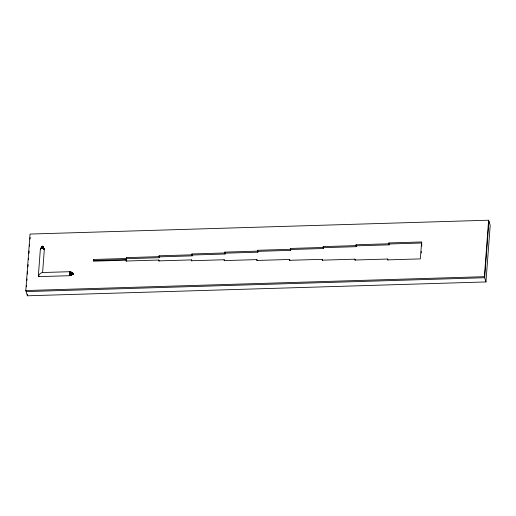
<?xml version="1.0" encoding="UTF-8"?>
<svg xmlns="http://www.w3.org/2000/svg" width="516" height="516" viewBox="0 0 516 516"><rect width="100%" height="100%" fill="white"/><g stroke="black" fill="none" stroke-linecap="round" stroke-linejoin="round"><path stroke-width="0.77" d="M44.324 249.112L42.564 248.138L42.596 246.235L44.337 249.389L42.615 272.371M69.589 273.119C68.996 267.991 78.535 278.653 69.879 271.7L42.106 272.538L40.132 273.532L38.345 276.008L38.797 276.628L69.976 275.686C78.116 269.939 68.06 279.395 69.589 273.119L73.169 273.532L69.589 273.628M25.8 290.54L30.044 234.064L488.62 220.209L490.2 225.46L485.956 281.936L27.38 295.791L25.8 290.54L484.369 276.679L485.956 281.936M26.477 286.819L26.593 285.225M26.955 280.452L27.071 278.866M27.432 274.093L27.612 271.706M27.967 266.933L28.148 264.547M28.509 259.774L28.625 258.181M28.986 253.414L29.167 251.028M29.528 246.255L29.644 244.661M30.063 239.095L30.186 237.502M27.38 295.791L27.503 294.204M38.345 276.008L40.377 248.957L42.538 246.235L42.041 248.119L40.5 248.699M93.499 259.477L93.815 260.528L126.568 259.535L126.252 258.484L93.499 259.477L93.37 261.167L126.123 260.18L126.439 261.231M126.123 260.18L126.059 261.025L158.818 260.038L159.134 261.09M126.252 258.484L126.317 257.639L159.07 256.645L159.386 257.697L126.633 258.69L126.317 257.639M126.568 259.535L126.633 258.69M158.818 260.038L158.754 260.883L191.507 259.89L191.823 260.941M159.07 256.645L159.134 255.801L191.888 254.814L192.204 255.865L159.45 256.852L159.134 255.801M159.386 257.697L159.45 256.852M191.507 259.89L191.442 260.741L224.202 259.748L224.518 260.799M191.888 254.814L191.952 253.962L224.712 252.975L225.028 254.027L192.268 255.014L191.952 253.962M192.204 255.865L192.268 255.014M224.202 259.748L224.138 260.599L256.891 259.606L257.207 260.657M224.712 252.975L224.77 252.124L257.529 251.137L257.845 252.189L225.086 253.175L224.77 252.124M225.028 254.027L225.086 253.175M256.891 259.606L256.826 260.457L289.579 259.464L289.902 260.515M257.529 251.137L257.594 250.292L290.347 249.299L290.663 250.35L257.91 251.344L257.594 250.292M257.845 252.189L257.91 251.344M289.579 259.464L289.521 260.309L322.274 259.322L322.59 260.374M290.347 249.299L290.411 248.454L323.164 247.461L323.48 248.512L290.727 249.505L290.411 248.454M290.663 250.35L290.727 249.505M322.274 259.322L322.21 260.167L354.963 259.18L355.279 260.232M323.164 247.461L323.229 246.616L355.982 245.622L356.298 246.674L323.545 247.667L323.229 246.616M323.48 248.512L323.545 247.667M354.963 259.18L354.898 260.025L387.658 259.038L387.974 260.09M355.982 245.622L356.046 244.778L388.806 243.791L389.122 244.842L356.363 245.829L356.046 244.778M356.298 246.674L356.363 245.829M387.658 259.038L387.593 259.883L420.347 258.89L421.624 241.952L388.864 242.939L388.806 243.791M389.122 244.842L388.864 242.939M421.185 253.014L421.301 251.473M421.707 246.08L421.824 244.545M484.369 276.679L488.62 220.209M488.936 221.261L484.692 277.731L26.116 291.592M69.886 275.602L73.24 273.712L69.66 274.635M44.221 249.647L42.789 246.338M41.77 247.745L42.37 246.293L40.377 248.957L40.545 249.499M41.544 248.17L42.48 246.235M41.274 248.254L42.789 246.371L43.931 248.996M41.106 248.293L42.435 246.248M40.396 249.228L42.357 246.358M70.137 275.447L73.227 273.79L69.802 275.389M39.674 276.37L38.797 276.628M69.724 275.054L73.182 273.744L71.743 274.228M71.756 273.964L73.24 273.654L69.615 274.144M389.18 243.991L421.94 243.004M42.041 248.119L42.564 248.138M69.615 272.642L73.169 273.48L70.131 272.325L69.97 271.784M71.718 273.119L73.233 273.493M69.654 272.242L73.175 273.435L69.795 271.751M69.718 271.932L73.182 273.403L70.053 271.997M42.744 246.287L43.905 248.596M42.699 246.261L43.525 248.383M42.751 246.422L43.731 249.183M42.647 246.242L43.067 248.235"/></g></svg>
